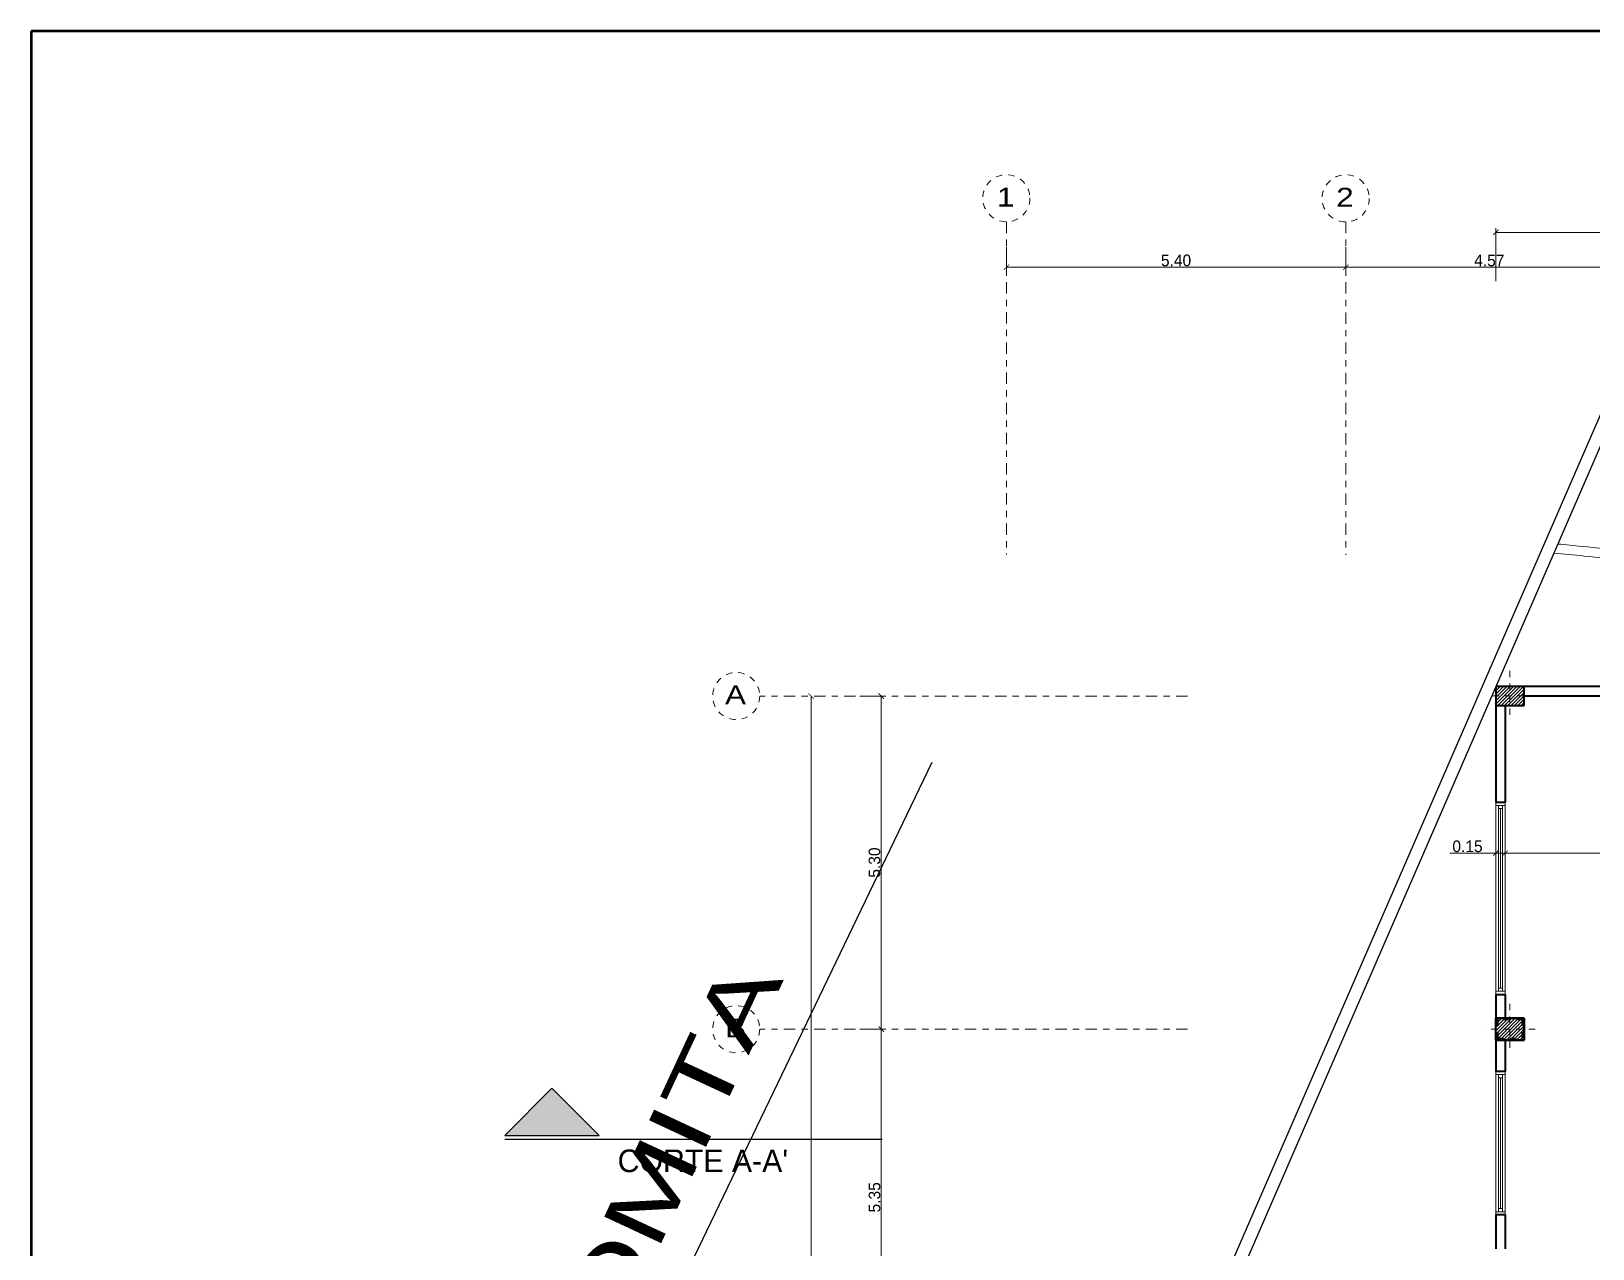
# Model space of a CAD drawing. Header units: millimetres. Extents: x 189.5 to 285.5, y -15 to 51.
# Drawn here: x 189.52 to 214.37, y 31.64 to 51.01 of the extents above; entities that cross this region are included whole.
import ezdxf
from ezdxf.enums import TextEntityAlignment as Align

# ---------------------------------------------------------------- set-up
doc = ezdxf.new("R2010")
doc.units = ezdxf.units.MM
doc.header["$LTSCALE"] = 0.005
doc.header["$MEASUREMENT"] = 0
doc.linetypes.add('ACAD_ISO02W100', pattern=[15, 12, -3])
doc.linetypes.add('ACAD_ISO10W100', pattern=[18, 12, -3, 0, -3])
for name, color, linetype, lineweight in [('Aux', 1, 'Continuous', 9), ('columna', 6, 'Continuous', 40), ('cotas', 1, 'Continuous', 15), ('ejes', 1, 'ACAD_ISO10W100', 9), ('EJES-REALES', 11, 'ACAD_ISO10W100', 5), ('F', 9, 'Continuous', 100), ('Hatch', 11, 'Continuous', 9), ('muebles', 2, 'Continuous', 20), ('muro', 5, 'Continuous', 40), ('murosbajos', 3, 'Continuous', 25), ('pu-ven', 2, 'Continuous', 20), ('reforzamiento', 5, 'ACAD_ISO10W100', 40)]:
    doc.layers.add(name, color=color, linetype=linetype, lineweight=lineweight)
doc.layers.add('text', color=1, linetype='Continuous')
doc.layers.add('WB_SIMBOLOS', color=7, linetype='Continuous')
doc.styles.get("Standard").update_dxf_attribs({"font": 'ERASMD.TTF', "height": 0.185})
doc.dimstyles.get("Standard").update_dxf_attribs({"dimtxt": 0.15, "dimasz": 0.085, "dimexe": 0.07, "dimexo": 0.4, "dimgap": 0.015, "dimtad": 1, "dimzin": 1, "dimdsep": 46, "dimtxsty": 'Standard', "dimblk": 'ARCHTICK', "dimcen": 0, "dimclrd": 256, "dimclre": 256, "dimclrt": 2, "dimadec": 0, "dimazin": 0, "dimtfac": 1, "dimtix": 1, "dimtmove": 0, "dimatfit": 0, "dimfxl": 1, "dimlwd": -1, "dimlwe": -1, "dimarcsym": 0})
pattern_1 = [(45, (-337.533465, 81.375706), (-0.0265165043, 0.0265165043), [])]

# ---------------------------------------------------------------- blocks, each defined once
blk = doc.blocks.new('_ArchTick')
at = {"color": 0, "linetype": 'ByBlock', "const_width": 0.15}
blk.add_lwpolyline([(-0.5, -0.5), (0.5, 0.5)], dxfattribs=at)
blk = doc.blocks.new('*D92')
at = {"layer": 'cotas', "transparency": 16777216}
for p, q in [((205.034, 47.582), (205.034, 47.188)), ((210.434, 47.58), (210.434, 47.188)), ((205.034, 47.258), (210.434, 47.258))]:
    blk.add_line(p, q, dxfattribs=at)
at = {"layer": 'Defpoints', "color": 0, "transparency": 16777216}
for p in [(205.034, 47.982), (210.434, 47.98), (210.434, 47.258)]:
    blk.add_point(p, dxfattribs=at)
at = {"layer": 'cotas', "transparency": 16777216, "xscale": 0.085, "yscale": 0.085, "zscale": 0.085, "rotation": 180}
blk.add_blockref('_ArchTick', (205.034, 47.258), dxfattribs=at)
at = {"layer": 'cotas', "transparency": 16777216, "xscale": 0.085, "yscale": 0.085, "zscale": 0.085}
blk.add_blockref('_ArchTick', (210.434, 47.258), dxfattribs=at)
at = {"layer": 'cotas', "color": 2, "transparency": 16777216, "insert": (207.734, 47.366), "char_height": 0.185, "attachment_point": 5}
blk.add_mtext('5.40', dxfattribs=at)
blk = doc.blocks.new('*D93')
at = {"layer": 'cotas', "transparency": 16777216}
for p, q in [((210.434, 47.58), (210.434, 47.188)), ((215.004, 47.658), (215.004, 47.328)), ((210.434, 47.258), (215.004, 47.258))]:
    blk.add_line(p, q, dxfattribs=at)
at = {"layer": 'Defpoints', "color": 0, "transparency": 16777216}
for p in [(210.434, 47.98), (215.004, 47.258), (215.004, 47.258)]:
    blk.add_point(p, dxfattribs=at)
at = {"layer": 'cotas', "transparency": 16777216, "xscale": 0.085, "yscale": 0.085, "zscale": 0.085, "rotation": 180}
blk.add_blockref('_ArchTick', (210.434, 47.258), dxfattribs=at)
at = {"layer": 'cotas', "transparency": 16777216, "xscale": 0.085, "yscale": 0.085, "zscale": 0.085}
blk.add_blockref('_ArchTick', (215.004, 47.258), dxfattribs=at)
at = {"layer": 'cotas', "color": 2, "transparency": 16777216, "insert": (212.719, 47.366), "char_height": 0.185, "attachment_point": 5}
blk.add_mtext('4.57', dxfattribs=at)
blk = doc.blocks.new('*D101')
at = {"layer": 'cotas', "transparency": 16777216}
for p, q in [((202.7, 40.436), (203.113, 40.436)), ((203.043, 40.436), (203.043, 35.137)), ((202.7, 35.137), (203.113, 35.137))]:
    blk.add_line(p, q, dxfattribs=at)
at = {"layer": 'Defpoints', "color": 0, "transparency": 16777216}
for p in [(202.3, 40.436), (202.3, 35.137), (203.043, 35.137)]:
    blk.add_point(p, dxfattribs=at)
at = {"layer": 'cotas', "transparency": 16777216, "xscale": 0.085, "yscale": 0.085, "zscale": 0.085}
for p, rotation in [((203.043, 40.436), 90), ((203.043, 35.137), 270)]:
    blk.add_blockref('_ArchTick', p, dxfattribs=dict(at, rotation=rotation))
at = {"layer": 'cotas', "color": 2, "transparency": 16777216, "insert": (202.936, 37.787), "char_height": 0.185, "attachment_point": 5, "rotation": 90}
blk.add_mtext('5.30', dxfattribs=at)
blk = doc.blocks.new('*D102')
at = {"layer": 'cotas', "transparency": 16777216}
for p, q in [((202.7, 35.137), (203.113, 35.137)), ((203.043, 35.137), (203.043, 29.785)), ((203.443, 29.785), (203.113, 29.785))]:
    blk.add_line(p, q, dxfattribs=at)
at = {"layer": 'Defpoints', "color": 0, "transparency": 16777216}
for p in [(202.3, 35.137), (203.043, 29.785), (203.043, 29.785)]:
    blk.add_point(p, dxfattribs=at)
at = {"layer": 'cotas', "transparency": 16777216, "xscale": 0.085, "yscale": 0.085, "zscale": 0.085}
for p, rotation in [((203.043, 35.137), 90), ((203.043, 29.785), 270)]:
    blk.add_blockref('_ArchTick', p, dxfattribs=dict(at, rotation=rotation))
at = {"layer": 'cotas', "color": 2, "transparency": 16777216, "insert": (202.936, 32.461), "char_height": 0.185, "attachment_point": 5, "rotation": 90}
blk.add_mtext('5.35', dxfattribs=at)
blk = doc.blocks.new('*D121')
at = {"layer": 'cotas', "transparency": 16777216}
for p, q in [((201.926, 40.436), (201.926, -0.49)), ((202.091, 40.436), (201.996, 40.436)), ((202.091, -0.49), (201.996, -0.49))]:
    blk.add_line(p, q, dxfattribs=at)
at = {"layer": 'Defpoints', "color": 0, "transparency": 16777216}
for p in [(201.691, 40.436), (201.691, -0.49), (201.926, -0.49)]:
    blk.add_point(p, dxfattribs=at)
at = {"layer": 'cotas', "transparency": 16777216, "xscale": 0.085, "yscale": 0.085, "zscale": 0.085}
for p, rotation in [((201.926, 40.436), 90), ((201.926, -0.49), 270)]:
    blk.add_blockref('_ArchTick', p, dxfattribs=dict(at, rotation=rotation))
at = {"layer": 'cotas', "color": 2, "transparency": 16777216, "insert": (201.819, 19.973), "char_height": 0.185, "attachment_point": 5, "rotation": 90}
blk.add_mtext('40.93', dxfattribs=at)
blk = doc.blocks.new('*D122')
at = {"layer": 'cotas', "transparency": 16777216}
for p, q in [((212.822, 47.036), (212.822, 47.883)), ((212.822, 47.813), (257.414, 47.813)), ((257.414, 47.036), (257.414, 47.883))]:
    blk.add_line(p, q, dxfattribs=at)
at = {"layer": 'Defpoints', "color": 0, "transparency": 16777216}
for p in [(257.414, 47.813), (212.822, 46.636), (257.414, 46.636)]:
    blk.add_point(p, dxfattribs=at)
at = {"layer": 'cotas', "transparency": 16777216, "xscale": 0.085, "yscale": 0.085, "zscale": 0.085, "rotation": 180}
blk.add_blockref('_ArchTick', (212.822, 47.813), dxfattribs=at)
at = {"layer": 'cotas', "transparency": 16777216, "xscale": 0.085, "yscale": 0.085, "zscale": 0.085}
blk.add_blockref('_ArchTick', (257.414, 47.813), dxfattribs=at)
at = {"layer": 'cotas', "color": 2, "transparency": 16777216, "insert": (235.118, 47.921), "char_height": 0.185, "attachment_point": 5}
blk.add_mtext('44.59', dxfattribs=at)
blk = doc.blocks.new('*D123')
at = {"layer": 'cotas', "transparency": 16777216}
for p, q in [((212.822, 38.271), (212.822, 38.008)), ((212.972, 38.271), (212.972, 38.008)), ((212.822, 37.938), (212.093, 37.938)), ((212.972, 37.938), (212.822, 37.938)), ((212.972, 37.938), (213.057, 37.938))]:
    blk.add_line(p, q, dxfattribs=at)
at = {"layer": 'Defpoints', "color": 0, "transparency": 16777216}
for p in [(212.822, 37.871), (212.972, 37.938), (212.972, 37.871)]:
    blk.add_point(p, dxfattribs=at)
at = {"layer": 'cotas', "transparency": 16777216, "xscale": 0.085, "yscale": 0.085, "zscale": 0.085}
blk.add_blockref('_ArchTick', (212.822, 37.938), dxfattribs=at)
at = {"layer": 'cotas', "transparency": 16777216, "xscale": 0.085, "yscale": 0.085, "zscale": 0.085, "rotation": 180}
blk.add_blockref('_ArchTick', (212.972, 37.938), dxfattribs=at)
at = {"layer": 'cotas', "color": 2, "transparency": 16777216, "insert": (212.372, 38.045), "char_height": 0.185, "attachment_point": 5}
blk.add_mtext('0.15', dxfattribs=at)
blk = doc.blocks.new('*D124')
at = {"layer": 'cotas', "transparency": 16777216}
for p, q in [((212.972, 38.271), (212.972, 38.008)), ((212.972, 37.938), (238.444, 37.938)), ((238.444, 37.762), (238.444, 38.008))]:
    blk.add_line(p, q, dxfattribs=at)
at = {"layer": 'Defpoints', "color": 0, "transparency": 16777216}
for p in [(212.972, 37.871), (238.444, 37.938), (238.444, 37.362)]:
    blk.add_point(p, dxfattribs=at)
at = {"layer": 'cotas', "transparency": 16777216, "xscale": 0.085, "yscale": 0.085, "zscale": 0.085, "rotation": 180}
blk.add_blockref('_ArchTick', (212.972, 37.938), dxfattribs=at)
at = {"layer": 'cotas', "transparency": 16777216, "xscale": 0.085, "yscale": 0.085, "zscale": 0.085}
blk.add_blockref('_ArchTick', (238.444, 37.938), dxfattribs=at)
at = {"layer": 'cotas', "color": 2, "transparency": 16777216, "insert": (225.708, 38.045), "char_height": 0.185, "attachment_point": 5}
blk.add_mtext('25.47', dxfattribs=at)

msp = doc.modelspace()

# ---------------------------------------------------------------- hatches: boundary and pattern name
at = {"layer": 'Hatch'}
h = msp.add_hatch(dxfattribs=at)
h.set_pattern_fill('ANSI31', color=256, scale=0.3, style=0)
h.set_pattern_definition(pattern_1)
h.paths.add_polyline_path([(213.047, 40.588), (212.822, 40.588), (212.822, 40.438), (213.047, 40.438)])
h.paths.add_polyline_path([(213.272, 40.438), (213.272, 40.588), (213.047, 40.588), (213.047, 40.438)])
h.paths.add_polyline_path([(213.272, 40.438), (213.047, 40.438), (213.047, 40.288), (213.272, 40.288)])
h.paths.add_polyline_path([(213.047, 40.438), (212.822, 40.438), (212.822, 40.288), (213.047, 40.288)])
h = msp.add_hatch(dxfattribs=at)
h.set_pattern_fill('ANSI31', color=256, scale=0.3, style=0)
h.set_pattern_definition(pattern_1)
h.paths.add_polyline_path([(213.247, 35.288), (212.847, 35.288), (212.847, 34.988), (213.247, 34.988)], flags=0)
h.paths.add_polyline_path([(213.272, 35.313), (212.822, 35.313), (212.822, 34.963), (213.272, 34.963)])
h.paths.add_polyline_path([(213.247, 35.288), (213.247, 34.988), (212.847, 34.988), (212.847, 35.288)], flags=16)
at = {"layer": 'WB_SIMBOLOS'}
msp.add_hatch(color=256, dxfattribs=at).paths.add_polyline_path([(197.803, 34.196), (197.053, 33.446), (198.553, 33.446)])

# ---------------------------------------------------------------- linework, layer by layer
at = {"layer": 'Aux'}
for p, q in [((212.867, 35.74), (212.867, 38.697)), ((212.927, 35.74), (212.927, 38.697)), ((212.867, 32.233), (212.867, 34.363)), ((212.927, 32.233), (212.927, 34.363))]:
    msp.add_line(p, q, dxfattribs=at)
at = {"layer": 'columna'}
for p, q in [((212.822, 40.588), (212.822, 40.288)), ((213.272, 40.588), (212.822, 40.588)), ((213.272, 40.288), (213.272, 40.588)), ((212.822, 40.288), (213.272, 40.288)), ((213.272, 35.313), (212.822, 35.313)), ((213.272, 34.963), (213.272, 35.313)), ((212.822, 34.963), (213.272, 34.963))]:
    msp.add_line(p, q, dxfattribs=at)
at = {"layer": 'columna', "linetype": 'ACAD_ISO02W100'}
for p, q in [((213.247, 35.288), (212.847, 35.288)), ((212.847, 35.288), (212.847, 34.988)), ((213.247, 35.288), (212.847, 35.288)), ((213.247, 34.988), (213.247, 35.288)), ((213.247, 34.988), (213.247, 35.288)), ((212.847, 34.988), (213.247, 34.988)), ((212.847, 34.988), (213.247, 34.988))]:
    msp.add_line(p, q, dxfattribs=at)
at = {"layer": 'ejes'}
for p, q in [((213.047, 40.838), (213.047, 40.038)), ((213.472, 40.438), (212.672, 40.438)), ((213.047, 35.538), (213.047, 34.738)), ((213.447, 35.138), (212.647, 35.138))]:
    msp.add_line(p, q, dxfattribs=at)
at = {"layer": 'EJES-REALES', "ltscale": 3}
for p, q in [((205.034, 47.982), (205.034, 42.687)), ((210.434, 47.98), (210.434, 42.685)), ((207.914, 40.436), (201.11, 40.436)), ((207.914, 35.137), (201.11, 35.137))]:
    msp.add_line(p, q, dxfattribs=at)
at = {"layer": 'EJES-REALES'}
for centre in [(205.034, 48.357), (210.434, 48.355), (200.735, 40.436), (200.735, 35.137)]:
    msp.add_circle(centre, 0.375, dxfattribs=at)
at = {"layer": 'F'}
for p, q in [((285.516, 51.014), (189.516, 51.014)), ((189.516, 51.014), (189.516, -14.986))]:
    msp.add_line(p, q, dxfattribs=at)
at = {"layer": 'muebles'}
msp.add_open_spline([(214.925, 42.732), (214.681, 42.762), (214.436, 42.793), (214.062, 42.831), (213.934, 42.843), (213.807, 42.855)], degree=3, knots=[0, 0, 0, 0, 0.736627, 0.736627, 1.120163, 1.120163, 1.120163, 1.120163], dxfattribs=at)
msp.add_spline([(214.906, 42.583), (214.226, 42.664), (213.744, 42.71)], degree=3, dxfattribs=at)
at = {"layer": 'muro'}
for p, q in [((214.624, 40.586), (213.272, 40.586)), ((212.822, 40.288), (212.822, 39.438)), ((214.624, 40.436), (213.272, 40.436)), ((212.822, 38.747), (212.972, 38.747)), ((212.822, 35.69), (212.972, 35.69)), ((212.822, 34.963), (212.822, 35.313))]:
    msp.add_line(p, q, dxfattribs=at)
at = {"layer": 'muro', "linetype": 'ByBlock'}
for p, q in [((212.972, 40.288), (212.972, 38.747)), ((212.822, 39.288), (212.822, 38.747)), ((212.822, 35.69), (212.822, 35.313)), ((212.972, 35.69), (212.972, 35.313)), ((212.822, 34.963), (212.822, 34.463)), ((212.972, 34.963), (212.972, 34.463)), ((212.822, 32.183), (212.822, 31.643)), ((212.972, 32.183), (212.972, 31.643))]:
    msp.add_line(p, q, dxfattribs=at)
at = {"layer": 'murosbajos'}
for p, q in [((215.127, 46.391), (200.783, 13.407)), ((215.335, 46.372), (202.824, 17.587))]:
    msp.add_line(p, q, dxfattribs=at)
at = {"layer": 'pu-ven'}
for p, q in [((212.822, 35.69), (212.822, 38.747)), ((212.822, 38.697), (212.972, 38.697)), ((212.867, 38.647), (212.927, 38.647)), ((212.897, 35.79), (212.897, 38.647)), ((212.972, 35.69), (212.972, 38.747)), ((212.867, 35.79), (212.927, 35.79)), ((212.822, 35.74), (212.972, 35.74)), ((212.822, 34.463), (212.822, 32.183)), ((212.822, 34.413), (212.972, 34.413)), ((212.867, 34.363), (212.867, 34.413)), ((212.867, 34.363), (212.927, 34.363)), ((212.897, 32.283), (212.897, 34.363)), ((212.927, 34.363), (212.927, 34.413)), ((212.972, 34.463), (212.972, 32.183)), ((212.822, 32.233), (212.972, 32.233)), ((212.867, 32.283), (212.927, 32.283))]:
    msp.add_line(p, q, dxfattribs=at)
at = {"layer": 'reforzamiento', "linetype": 'ByBlock'}
for p, q in [((212.822, 40.288), (212.822, 39.288)), ((212.822, 35.313), (213.272, 35.313)), ((213.272, 35.313), (213.272, 34.963)), ((213.272, 34.963), (212.822, 34.963)), ((212.972, 34.463), (212.822, 34.463)), ((212.972, 32.183), (212.822, 32.183))]:
    msp.add_line(p, q, dxfattribs=at)
at = {"layer": 'text'}
msp.add_line((190.866, 12.369), (203.851, 39.382), dxfattribs=at)
at = {"layer": 'WB_SIMBOLOS'}
for p, q in [((197.053, 33.446), (197.803, 34.196)), ((198.553, 33.446), (197.803, 34.196)), ((197.053, 33.446), (198.553, 33.446)), ((197.055, 33.386), (203.055, 33.386))]:
    msp.add_line(p, q, dxfattribs=at)

# ---------------------------------------------------------------- texts
at = {"layer": 'EJES-REALES', "width": 1.25}
for s, p in [('1', (205.022, 48.225)), ('2', (210.422, 48.223)), ('A', (200.724, 40.305)), ('B', (200.724, 35.005))]:
    msp.add_text(s, height=0.3, dxfattribs=at).set_placement(p, align=Align.CENTER)
at = {"layer": 'text', "width": 1.5}
msp.add_text('LiNDERO CON LA LOMITA', height=1, rotation=65.0343, dxfattribs=at).set_placement((191.004, 13.394))
at = {"layer": 'WB_SIMBOLOS'}
msp.add_text("CORTE A-A'", height=0.36, dxfattribs=at).set_placement((198.848, 32.862))

# ---------------------------------------------------------------- dimensions: what is measured, and where the dimension line sits
at = {"layer": 'cotas'}
for base, p1, p2, picture, middle in [((210.434, 47.258), (205.034, 47.982), (210.434, 47.98), '*D92', (207.734, 47.366)), ((257.414, 47.813), (212.822, 46.636), (257.414, 46.636), '*D122', (235.118, 47.921))]:
    dim = msp.add_linear_dim(base=base, p1=p1, p2=p2, dimstyle='Standard', dxfattribs=at)
    dim.commit()
    dim.dimension.update_dxf_attribs({"geometry": picture, "text_midpoint": middle})
for base, p1, p2, picture, middle in [((215.004, 47.258), (210.434, 47.98), (215.004, 47.258), '*D93', (212.719, 47.366)), ((238.444, 37.938), (212.972, 37.871), (238.444, 37.362), '*D124', (225.708, 38.045))]:
    dim = msp.add_linear_dim(base=base, p1=p1, p2=p2, dimstyle='Standard', override={"dimtmove": 1}, dxfattribs=at)
    dim.commit()
    dim.dimension.update_dxf_attribs({"geometry": picture, "text_midpoint": middle})
for base, p1, p2, picture, middle in [((201.926, -0.49), (201.691, 40.436), (201.691, -0.49), '*D121', (201.819, 19.973)), ((203.043, 35.137), (202.3, 40.436), (202.3, 35.137), '*D101', (202.936, 37.787))]:
    dim = msp.add_linear_dim(base=base, p1=p1, p2=p2, angle=90, dimstyle='Standard', dxfattribs=at)
    dim.commit()
    dim.dimension.update_dxf_attribs({"geometry": picture, "text_midpoint": middle})
dim = msp.add_linear_dim(base=(212.972, 37.938), p1=(212.822, 37.871), p2=(212.972, 37.871), dimstyle='Standard', dxfattribs=at)
dim.commit()
dim.dimension.update_dxf_attribs({"geometry": '*D123', "text_midpoint": (212.372, 37.938), "dimtype": 160})
dim = msp.add_linear_dim(base=(203.043, 29.785), p1=(202.3, 35.137), p2=(203.043, 29.785), angle=90, dimstyle='Standard', override={"dimtmove": 1}, dxfattribs=at)
dim.commit()
dim.dimension.update_dxf_attribs({"geometry": '*D102', "text_midpoint": (202.936, 32.461)})

doc.saveas('drawing.dxf')
